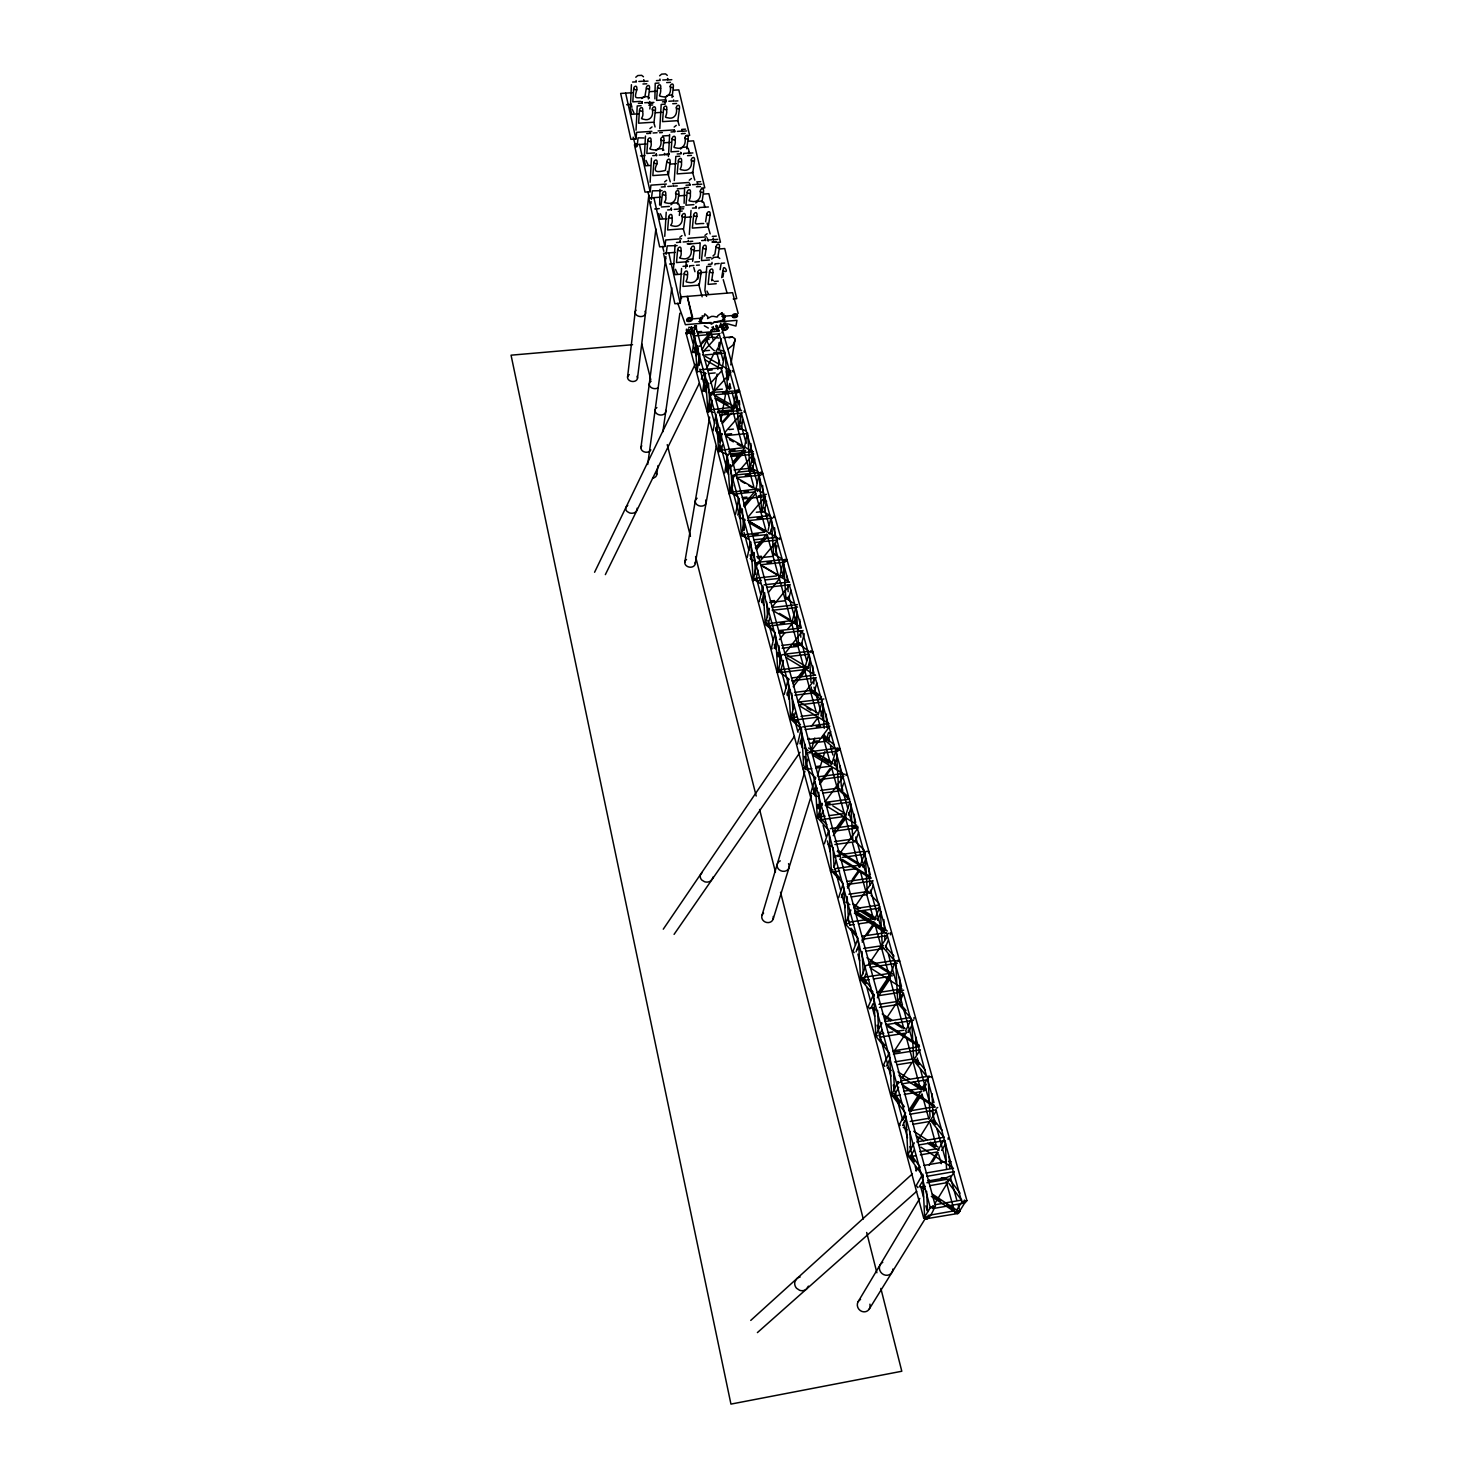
<?xml version="1.0" encoding="UTF-8"?>
<svg xmlns="http://www.w3.org/2000/svg" width="1478" height="1478" viewBox="0 0 1478 1478"><rect width="100%" height="100%" fill="white"/><g stroke="black" fill="none" stroke-linecap="round" stroke-linejoin="round"><path stroke-width="1.5" d="M691.02 328.43L693.607 336.707L694.124 334.601M693.681 333.862C691.796 333.788 695.658 330 690.318 333.178M957.91 1212.736L956.968 1213.493L955.749 1211.849M759.249 601.712L762.851 586.064M721.246 324.55L721.098 325.493L720.617 324.55M693.441 352.521L693.404 351.542M790.619 619.633L778.924 577.03M785.354 655.53L784.929 654.717A2.309 1.182 -15.2 0 0 782.047 654.939A2.309 1.182 -15.2 0 0 781.049 656.638M790.915 590.128L788.55 599.569M788.402 678.901L788.568 680.379M800.559 727.545L801.335 731.684M813.879 692.535L813.639 690.632M649.673 101.465L649.803 102.573M631.42 84.708L630.33 108.947L631.771 114.268L638.293 113.843M664.897 185.489L665.137 186.912M673.654 99.968L673.839 101.243M645.443 136.087L644.205 160.271L645.683 165.776L650.117 165.481M636.759 89.881C638.071 81.586 629.406 89.973 636.759 89.881C634.228 99.137 634.783 98.01 643.743 97.493M679.215 207.807L679.51 209.285M651.447 158.128L650.135 182.274M642.616 111.238C643.928 102.887 635.226 111.367 642.616 111.238C644.371 118.887 638.496 118.166 643.798 119.33C650.468 121.325 653.904 115.302 652.26 109.261M688.249 240.286L688.434 241.616M649.433 89.105C650.763 80.81 642.117 89.197 649.433 89.105L648.343 98.934M659.982 189.387L659.631 205.072M669.645 134.498L668.444 156.52M650.948 141.574C652.278 133.149 643.484 141.74 650.948 141.574C652.666 149.296 646.754 148.391 652.094 149.574C658.708 151.513 662.31 145.638 660.684 139.523M655.382 110.444C656.712 102.093 648.011 110.554 655.382 110.444L654.033 122.194L638.607 123.191L639.494 110.074M666.227 212.259L664.749 236.332M691.649 327.414C694.42 328.615 689.321 338.129 686.272 330.111M660.648 88.421C661.978 80.145 653.331 88.514 660.648 88.421C661.497 95.627 656.897 95.811 661.719 96.55C668.37 98.564 671.696 92.449 670.162 86.481M692.498 331.127L693.921 330.37L693.921 332.679L693.422 330.499M657.026 163.744C658.357 155.245 649.507 163.929 657.026 163.744C652.592 172.834 656.934 172.298 664.989 170.561M663.844 140.724C665.192 132.299 656.398 140.872 663.844 140.724L662.661 150.46M666.67 109.723C668.019 101.391 659.317 109.834 666.67 109.723C667.52 117.002 662.865 117.076 667.705 117.797C674.356 119.773 677.774 113.769 676.259 107.746M675.095 244.72L673.506 268.737L675.113 274.668L681.986 274.132M673.266 87.645C674.615 79.387 665.968 87.738 673.266 87.645L672.065 97.456M665.654 195.207C667.021 186.634 658.079 195.447 665.654 195.207C667.335 203.114 661.35 201.876 666.744 203.04C673.303 204.888 677.183 199.29 675.557 193.045M670.014 162.857C671.363 154.377 662.514 163.042 670.014 162.857L668.536 174.496L652.833 175.586L653.83 162.525M675.224 139.967C676.591 131.56 667.797 140.114 675.224 139.967C676.056 147.32 671.363 147.227 676.24 147.948C682.836 149.869 686.42 144.013 684.905 137.916M681.58 268.479L679.898 292.441L681.543 298.464M679.381 108.91C680.73 100.615 672.047 109.039 679.381 108.91L677.885 120.66L662.514 121.639L663.548 108.541M691.02 210.43L689.302 234.466M685.644 268.146L686.365 261.052L688.563 259.371L692.646 259.038M717.606 327.71L717.514 330.647M633.656 88.717L632.806 101.853L640.473 101.372M671.973 218.227C673.34 209.599 664.343 218.485 671.973 218.227C673.617 226.189 667.613 224.804 673.026 225.986C679.547 227.778 683.538 222.291 681.931 216.01M681.487 162.063C682.854 153.601 674.005 162.247 681.487 162.063C682.3 169.49 677.552 169.268 682.448 169.988C689.044 171.873 692.739 166.109 691.224 159.975M678.771 194.283C680.157 185.711 671.215 194.486 678.771 194.283L677.497 203.909M636.057 130.175L637.221 105.954L641.082 105.714M632.233 92.726L620.649 93.447L630.903 139.32L635.946 138.987L636.649 132.336L651.872 131.357M688.064 139.117C689.432 130.711 680.656 139.265 688.064 139.117L686.753 148.835M700.129 242.798L699.556 258.484M637.11 146.544L638.053 137.86L643.872 137.953M680.933 250.909C682.319 242.189 673.229 251.205 680.933 250.909C682.559 258.964 676.499 257.375 681.949 258.558C688.434 260.294 692.591 254.973 691.002 248.618M646.348 87.941L644.888 96.735M685.182 217.248C686.568 208.638 677.571 217.506 685.182 217.248L683.593 228.757L667.613 229.958L668.721 216.989M690.355 193.452C691.759 184.898 682.818 193.655 690.355 193.452C691.15 200.953 686.365 200.546 691.298 201.267C697.838 203.096 701.699 197.498 700.202 191.29M694.401 161.176C695.787 152.733 686.956 161.361 694.401 161.176L692.794 172.797L677.164 173.887L678.291 160.862M708.738 410.034L734.215 407.115M649.84 108.984L650.579 102.388M647.77 140.373L646.828 153.453L654.625 152.936M687.492 274.816C688.896 266.04 679.732 275.148 687.492 274.816C687.917 281.836 683.427 281.559 688.471 282.372C694.919 284.053 699.205 278.88 697.616 272.469M729.984 493.19L731.776 492.156M657.544 87.257L656.565 100.375L664.195 99.894M696.859 216.379C698.263 207.788 689.265 216.638 696.859 216.379C694.161 226.873 694.568 223.344 703.75 223.511M694.29 249.874C695.695 241.173 686.605 250.17 694.29 249.874L692.609 261.31M870.209 893.377L869.84 892.047M627.559 377.112L648.824 195.17M703.417 192.51C704.821 183.974 695.898 192.713 703.417 192.51L702.013 202.135M646.2 143.994L634.413 144.77L645.018 192.103L650.154 191.734L650.93 185.156L666.393 184.066M650.856 203.65L651.096 201.599M651.355 199.456L652.371 190.865L662.089 190.644M659.798 128.623L661.183 104.439L665.026 104.199L665.636 96.994L667.705 95.313L671.566 95.072L673.358 96.513M700.941 273.744C702.364 264.987 693.219 274.058 700.941 273.744L699.205 285.106L682.965 286.418L684.166 273.541M727.786 388.252L729.024 388.012M786.222 560.846L785.631 559.848M781.252 657.433L778.149 671.991M706.078 248.969C707.5 240.286 698.429 249.246 706.078 248.969L704.969 256.193M710.013 215.418C711.417 206.828 702.438 215.659 710.013 215.418L708.258 226.91L692.369 228.092L693.607 215.141M637.498 378.239L655.881 228.961M805.177 769.262L803.995 767.673M660.999 205.571L662.421 193.987M666.818 161.638L665.451 170.081M672.065 138.766L670.994 151.828L678.753 151.31M712.821 272.802C714.244 264.045 705.117 273.116 712.821 272.802L711.731 280.746M730.871 492.229L754.741 489.292M719.361 247.934C720.802 239.27 711.731 248.212 719.361 247.934L717.846 257.449M831.504 870.745L831.541 869.674M938.585 1149.311L938.752 1150.494M660.684 197.165L648.694 198.015L659.668 246.863L664.897 246.475L665.728 239.972L681.469 238.771M674.282 180.575L675.816 156.465L679.732 156.206M934.429 1206.584C934.65 1209.503 926.263 1224.671 924.859 1216.579M665.58 258.502L665.839 256.488M666.116 254.364L667.225 245.884L677.109 245.588M640.935 447.705L665.71 258.299M874.2 995.267L873.683 994.066M683.52 154.469L683.649 153.416L687.621 153.158M679.344 215.418L680.213 208.952L678.901 204.241L677.053 202.837L673.026 203.114L670.883 204.814M924.914 1090.154L924.489 1088.676L920.979 1090.025M647.697 464.48L671.825 287.767M677.645 249.653L676.481 262.567L688.582 261.624M718.788 338.074C700.849 334.12 707.315 345.298 714.428 350.766M909.044 1156.535L908.323 1153.875M687.141 192.214L685.94 205.202L693.847 204.629M757.364 491.453L757.309 489.883M894.726 1094.736L893.95 1095.955M675.132 252.387L663.511 253.292L674.873 303.747L680.194 303.304L681.118 296.893L732.589 292.681L738.169 313.484M656.712 474.641L658.006 465.607M662.865 431.798L679.862 313.225M905.497 1113.026L891.659 1094.847L897.996 1081.508M689.561 266.834L689.709 265.8L693.847 265.486M698.909 208.62L699.076 207.567L703.103 207.271M965.744 1200.635L963.619 1202.371M894.929 962.991L890.015 974.889M706.761 214.181L705.616 221.718M769.188 534.112L769.207 532.874M881.682 1022.628L881.682 1024.106M697.856 279.046L698.429 275.204M702.789 247.713L701.477 260.608L709.514 259.98M692.461 352.558L694.475 334.767M858.496 941.227L860.602 979.36L873.406 994.712L868.196 1006.832L869.655 1008.772M870.099 1008.55L871.207 1007.479M709.495 271.527L708.147 284.386L716.239 283.721M766.343 623.975L791.044 620.668M860.547 978.99L865.203 967.48M716.073 246.678L714.89 254.179L712.987 255.953M697.173 370.627L699.851 353.815M867.494 893.433L867.364 892.398M714.909 264.839L715.075 263.805L719.176 263.49M699.316 365.306L700.036 360.761M636.094 80.496L636.316 82.047M720.137 269.698L721.172 263.324M702.715 391.467L705.135 374.026M712.692 330.536L713.338 326.527M723.814 323.386L725.513 325.142L725.883 322.943M724.497 323.645L725.661 324.403L724.996 323.294M853.139 950.853L858.108 938.253L846.155 924.84L846.173 922.919M721.707 277.642L722.89 270.456M703.897 389.508L704.6 385.241M722.927 277.033L723.555 273.208M831.523 871.004L843.254 883.493L838.673 897.571M852.806 839.892L850.737 803.478M710.622 393.573L707.74 410.644L708.627 411.697M718.493 346.628L719.232 342.323M709.237 410.219L710.641 409.683A2.106 1.293 -15.5 0 1 711.066 410.588M719.324 349.344L721.135 338.795M710.327 410.921L712.137 400.261M792.818 622.681L793.889 622.035M684.757 562.342L709.662 417.11M711.214 408.02L711.99 403.494M714.336 389.859L717.052 373.971M717.846 369.426L719.398 360.336M722.095 368.835L725.014 352.06M713.153 430.8L716.054 414.302M834.553 763.221A2.328 1.072 -15.3 0 1 834.442 765.013L834.368 763.886M839.208 750.085L838.857 748.847M715.758 431.096L716.497 426.957M822.174 803.348L822.378 804.937M659.945 79.055L660.112 80.496M695.27 563.469L716.294 446.023M720.728 421.23L726.363 389.693M728.377 378.442L729.19 373.934M730.797 364.918L735.12 338.795L732.257 336.91L723.278 337.686M828.844 830.359L817.574 817.722M728.617 387.79L729.726 383.467M718.733 450.79L721.911 433.885M815.062 778.019L815.135 779.035M827.015 738.797L827.662 739.61L824.927 739.314M721.356 451.086L722.465 444.933M814.84 778.758L810.701 793.575M733.162 408.796L736.099 391.688M732.719 410.219L734.307 408.427L735.564 401.72M727.268 455.63L724.811 472.886M726.843 472.221L728.395 464.074M801.464 727.897L797.529 744.081M738.667 427.936L741.032 415.577M741.272 428.232L742.861 419.992M733.07 476.286L729.892 493.172M804.845 767.008L805.528 767.636M731.407 492.507L732.829 491.952A2.162 1.256 -15.4 0 1 733.273 492.821M731.869 489.532L732.7 485.154M786.961 695.085L789.104 687.085M798.896 645.443L798.73 644.02M744.228 448.739L747.055 434.403M793.852 622.922L794.536 621.074M735.564 514.141L738.778 498.086M739.037 510.409L737.799 515.138M788.088 598.387L785.945 598.701M810.923 793.871L812.364 793.464M673.247 186.302L673.247 185.267M750.048 468.932L752.93 454.688M752.708 462.448L753.558 458.309M750.067 469.413L752.542 469.376L754.759 459.048M782.398 576.956L784.448 568.513M741.439 535.239L744.746 519.314M765.364 624.437L775.285 632.676M769.262 608.382L769.207 609.527M743.859 530.196L744.746 525.909M773.733 555.192L773.788 554.102M777.391 538.14L778.703 538.565M755.738 490.253L758.787 475.731M773.77 516.265L773.715 517.355M747.221 557.483L750.602 541.687M753.318 580.17L756.791 563.229M755.886 579.875L758.066 570.12M764.754 496.959L761.964 512.219M764.366 511.296L766.565 501.264M741.42 535.387L738.926 498.64M735.231 340.143L732.922 345.095L727.989 349.067M768.117 530.399L771.091 517.097M770.167 533.447L771.183 529.013M704.322 207.474L704.285 205.738M922.808 1174.142L923.066 1176.082M761.872 602.581L763.867 593.934M776.061 549.945L776.985 545.918M718.992 451.991L719.084 450.55M733.125 371.846L732.275 370.535M765.549 623.661L769.114 608.64M769.724 618.1L768.191 624.529L766.509 624.159M779.756 576.383L783.599 560.31M925.745 1218.352L923.695 1218.149L926.115 1216.8M771.553 647.456L775.211 632.621M934.78 1206.916L930.253 1207.526L935.445 1206.214L695.565 325.585M774.213 648.343L775.784 641.988M697.671 371.976L697.154 370.83M786.111 688.268L781.363 670.679A2.272 1.145 -15.1 0 0 780.938 670.199L778.389 671.511M792.208 621.333L796.051 606.349M780.513 671.696L783.414 660.444M794.85 622.22L796.513 615.79M784.208 694.494L788.051 679.954M801.427 644.39L804.272 633.785M790.859 717.754L794.24 705.412M805.03 667.557L808.669 654.292M800.466 724.608L793.575 718.659L795.275 712.507M810.147 659.594L807.542 668.703A2.272 1.145 -15.5 0 0 807.745 666.8M816.854 682.965L814.47 691.279L821.528 696.84M799.931 743.767L802.277 735.656M958.058 1204.681L959.924 1211.35L958.742 1212.274M818.202 715.056L822.433 700.683M720.599 323.46L966.945 1200.653L964.45 1202.039M805.436 767.285L807.062 766.971A2.346 1.09 -14.9 0 1 807.487 767.433M806.157 764.902L807.875 759.064M820.9 715.962L823.338 707.759M761.983 915.381L804.919 771.183M811.496 749.106L814.766 738.058M826.59 739.388L828.511 732.534M773.123 919.205L811.348 795.478M817.445 775.728L824.909 751.6M828.29 740.626L830.322 734.049M813.362 793.538L815.191 787.608M831.744 763.923L836.437 749.161M817.648 817.316L822.027 803.644M834.497 764.847L836.511 758.528M822.969 810.461L820.438 818.258L826.793 824.576M841.666 789.104L843.642 783.155M824.354 843.809L828.197 832.28M849.684 802.499L845.804 815.191M848.464 815.154L851.162 807.339M710.696 330.702L711.454 329.668A2.051 1.33 -16.3 0 1 714.668 330M833.943 867.216L836.178 860.787M716.867 349.99L717.421 348.734M704.84 390.986L704.138 390.026M855.873 840.151L858.626 832.447M841.388 897.515L843.421 891.936M932.415 1206.972L933.191 1208.542L932.932 1205.605M860.03 865.96L864.944 852.695M865.831 858.94L862.856 866.921L862.505 865.609M846.044 922.826L850.885 909.986M739.831 429.525L738.63 428.638L739.721 427.733M870.487 892.694L873.387 885.248M856.039 951.85L858.533 945.569M874.81 919.242L879.964 906.42M877.673 920.24L881.147 911.686M863.909 979.341A2.476 0.924 -14.7 0 0 864.057 978.14L862.431 978.879M863.54 979.637L866.367 972.82M926.189 1218.759L958.187 1213.438L965.928 1201.041M958.76 1212.921L958.483 1210.962M888.204 940.525L885.525 946.844L894.042 956.1M941.652 1150.383L945.624 1143.732M948.155 1139.409L948.137 1137.857M871.152 1007.848L872.888 1003.821M933.209 1120.028L931.694 1121.008M899.714 1124.056L905.534 1112.916M809.482 738.39L807.672 739.369M876.177 1034.84L881.535 1022.979M879.151 1035.875L881.849 1029.944M897.737 1081.804L897.996 1083.651M908.286 1032.383L908.286 1030.332M900.416 1000.273L902.966 994.712M808.411 1286.137L806.489 1289.075A7.408 6.984 49.2 0 1 799.653 1290.312L796.568 1288.28A6.91 6.522 49.2 0 1 794.998 1281.5L796.919 1278.562A7.408 6.984 49.3 0 1 800.115 1277.029M889.128 975.018L890.421 973.559M889.239 1052.853L883.715 1064.53L884.805 1066.451M886.56 1065.915L890.162 1058.377M905.866 1030.406L910.503 1020.725M754.131 578.859L753.207 579.875L754.408 579.93M798.563 644.888L800.023 643.687M860.953 979.508L861.009 978.03M594.581 572.263L695.159 364.253M702.179 349.75L707.186 339.404M908.527 1032.106L912.259 1024.383M605.352 574.628L699.316 383.264M701.329 379.162L704.341 373.01M706.373 368.909L713.412 354.535M799.543 727.158L790.638 719.121L793.39 718.604M894.523 1095.457L898.642 1087.254M820.678 699.297L811.902 692.332L812.42 691.02M727.712 327.802C725.809 331.552 720.155 327.987 721.67 324.403M723.499 325.844C722.354 329.132 728.469 327.469 725.07 325.511M723.333 326.786L723.536 328.319M846.118 775.544L846.137 774.269M902.615 1125.479L905.46 1120.102M922.05 1088.75L927.297 1078.792M691.316 327.414L688.73 327.34M692.554 330.795L689.487 332.384L686.42 329.151M923.399 1089.619L926.3 1084.15M688.342 328.837L689.524 330.869L690.559 328.91M830.876 764.68L831.8 763.756A2.328 1.072 -15.3 0 1 832.908 763.332M908.508 1153.376L914.309 1142.863M911.261 1155.186L914.198 1149.939M777.834 670.809L779.479 670.033M922.346 1174.918L916.249 1185.485L917.801 1187.61M938.733 1148.942L943.869 1140.166M753.226 579.302L754.242 578.563M919.187 1186.945L922.18 1181.864M858.201 1301.601L919.796 1198.399M852.898 840.372L855.226 841.388M934.687 1203.831L954.363 1171.5M712.008 262.382L712.1 263.878M929.2 1165.311L937.477 1151.898L920.424 1154.872M932.618 1161.985L938.327 1152.729M925.32 1215.84L930.419 1207.581M869.249 1309.065L925.357 1218.445M926.263 1217.503L926.595 1219.165M916.84 1141.958L935.851 1111.585M744.247 412.233L744.099 410.976M903.889 1122.578L906.31 1118.754M911.15 1111.105L922.05 1093.886M903.187 1119.382L905.534 1115.668M909.062 1110.126L920.794 1091.595M910.799 1109.516L918.023 1098.117M845.767 924.193L848.612 923.473M902.134 1077.979L920.314 1049.713M906.106 1032.937L893.488 1052.318L900.065 1051.412M961.347 1202.796L956.211 1210.759M705.412 373.103L705.228 373.842M722.003 332.919L722.058 331.959M874.791 919.963L875.752 919.279M884.842 1020.762L902.855 993.456M877.877 993.05L888.943 976.496M880.888 990.519L890.403 976.274M877.359 997.798L890.125 978.658M929.292 1179.795L927.888 1181.014L945.828 1177.892L950.483 1175.878M868.565 964.487L887.04 937.2M663.271 929.182L794.443 736.303M798.323 730.594L800.91 726.788M888.056 933.763L888.906 933.246M895.446 961.79L882.68 946.862M861.97 940.599L873.258 924.101M857 949.763L859.605 945.957M862.21 942.151L864.815 938.345M867.42 934.539L875.235 923.122M674.079 934.373L800.06 752.284M854.099 907.954L873.036 880.703M847.282 886.615L849.776 883.068M852.252 879.521L858.478 870.653M847.504 888.149L859.143 871.558M839.43 854.044L858.201 827.698M833.204 832.151L844.769 816.096M838.765 826.239L846.026 816.133M833.241 835.698L846.081 817.87M829.454 733.402L830.802 731.573M738.612 472.092L751.508 470.725M825.167 801.741L843.809 776.227M889.202 1052.946L875.881 1036.207L877.747 1035.745M819.606 782.712L830.119 768.449M814.304 791.691L817.02 787.977M819.754 784.282L832.022 767.618M810.683 751.822L829.823 726.234M811.367 726.363L817.87 717.735M913.995 1017.566L914.069 1019.044M905.848 1031.33L906.79 1032.623M838.044 855.633L838.063 856.575M797.898 701.588L816.244 677.645M718.678 451.492L719.768 450.605M793.353 683.15L804.106 669.238M800.522 675.557L804.697 670.144M805.325 669.331L806.36 668.001M787.829 693.662L790.508 690.189M793.206 686.716L805.27 671.067M784.836 653.627L803.034 630.422M779.442 639.586L784.984 632.602M787.737 629.111L791.894 623.864M772.126 606.978L790.176 584.494M768.449 592.401L779.405 578.822M965.781 1202.242L963.213 1202.353M741.476 535.738L743.748 535.128M759.766 561.622L777.687 539.803M809.981 753.226L809.741 752.21M931.953 1077.554L930.863 1076.649L927.482 1077.832M755.406 547.802L766.712 534.131M756.403 548.153L763.202 539.932M750.787 556.504L753.614 553.086M756.44 549.668L767.729 535.978M934.281 1207.803L932.452 1208.394L931.214 1206.713M747.757 517.485L765.512 496.312M743.767 506.16L751.064 497.495M738.834 513.531L741.66 510.169M744.487 506.825L755.812 493.393M743.822 504.552L755.166 491.121M773.622 554.915L774.768 554.028M936.646 1108.112L937.699 1107.484M736.044 474.512L753.669 453.968M924.748 1090.505L923.399 1091.115M726.77 469.117L729.596 465.866M732.404 462.596L743.656 449.571M726.548 470.891L729.448 467.528M733.79 462.503L741.051 454.097M731.665 466.475L745.706 450.18M724.663 432.666L742.141 412.731M722.65 421.655L728.414 415.115M722.391 423.41L731.444 413.138M713.56 391.929L730.908 372.548M704.655 389.767L707.519 386.589M710.364 383.43L721.781 370.738M861.046 980.228A2.476 0.924 -14.7 0 1 860.695 978.658L860.99 978.565M892.047 1094.034L892.028 1095.032M702.734 352.207L719.952 333.381M701.865 342.323L711.712 331.589M699.464 346.351L711.361 333.4M890.477 934.817L890.477 932.84M804.346 667.927L805.048 667.317A2.272 1.145 -15.5 0 1 806.12 666.874M961.827 1201.762L966.945 1200.653M954.862 1212.44L957.245 1211.295M734.732 476.581L734.492 475.343M722.52 324.366L721.356 327.414L720.507 326.065M838.765 789.344L839.91 788.698M702.346 872.26L700.554 874.57A6.06 5.376 14 0 0 701.81 880.057L704.563 881.738A6.503 5.764 14 0 0 710.752 880.87L712.544 878.542A6.06 5.376 14 0 0 712.858 877.138M750.75 1320.408L912.406 1173.865M915.806 1170.779L919.205 1167.694M779.627 539.433L779.7 537.881M867.346 893.1L870.228 892.694M757.401 1332.602L916.674 1191.342M727.786 454.503L727.379 455.464M738.353 392.206L738.169 390.598M933.191 1208.542L964.691 1203L964.432 1200.044M635.78 77.244L637.812 75.544L641.655 75.323L643.466 76.782M893.303 974.87L893.063 973.577L890.144 974.187M659.631 75.803L661.664 74.122L665.506 73.9L667.299 75.36M627.762 505.291L626.099 507.102A5.45 4.323 7.9 0 0 627.134 511.517L629.554 512.921A5.838 4.637 7.9 0 0 635.152 512.349L636.815 510.52A5.45 4.323 8 0 0 637.055 508.247M641.618 98.49L643.669 96.791L647.549 96.55L649.378 98.01M649.914 128.623L652.001 126.942M674.171 127.053L676.259 125.371M655.973 150.664L658.079 148.964L662.033 148.705L663.862 150.128M680.416 149.019L682.522 147.338L686.439 147.061L688.249 148.502L689.561 153.028M664.583 181.942L666.726 180.242M689.265 180.205L691.408 178.524M957.689 1213.66L957.023 1212.514M695.732 203.003L697.893 201.322L701.884 201.026L703.713 202.431L705.061 207.142M679.825 237.293L682.005 235.612M704.932 235.39L707.112 233.709M711.657 259.075L713.856 257.394L717.92 257.061L719.786 258.447M895.04 1094.718L895.225 1093.646M843.772 774.564L844.732 774.102M846.247 814.304L844.806 814.988M687.547 319.802L688.6 319.266A2.494 1.108 -11.1 0 1 691.094 319.063L691.852 319.433A2.716 1.219 -11.1 0 1 691.464 320.689L690.411 321.225M738.557 392.335L738.741 392.224A2.125 1.312 -16.3 0 0 738.501 390.026A2.125 1.312 -16.3 0 0 735.434 391.578M927.63 1217.687L924.711 1217.78M924.748 1090.007L925.875 1088.99L924.507 1088.602M753.891 578.692L753.374 579.062A2.217 1.201 -15.2 0 0 753.207 580.965M793.039 621.185L791.377 622.016M778.352 670.328L777.834 670.569A2.272 1.145 -15.1 0 0 778.296 672.508M947.509 1180.626L948.599 1180.22M730.575 492.045L729.855 492.895L727.416 456.185M712.322 392.705L712.23 393.832M822.581 724.737L824.613 723.795M727.933 387.79L729.966 388.049L729.393 389.49M825.814 736.395L821.75 737.799M860.695 978.658L862.505 978.103M734.196 315.424L733.143 315.959A2.697 1.201 -11.7 0 0 732.7 317.216L733.439 317.585A2.476 1.108 -11.7 0 0 735.896 317.382L736.968 316.846A2.697 1.201 -11.7 0 0 737.411 315.608L736.672 315.22A2.697 1.201 -11.7 0 0 733.938 315.424M728.931 337.815L732.257 336.91M731.444 491.712L729.892 492.248A2.162 1.256 -15.4 0 0 729.522 494.114M766.361 494.336L758.362 495.943M944.109 1162.318L946.493 1161.56L923.99 1165.421M832.594 869.47L831.449 869.914A2.402 1.016 -14.8 0 0 831.32 871.595M916.009 1061.555L914.143 1061.149L926.503 1076.095L918.651 1047.662M892.232 975.942L890.403 975.554M862.819 980.413L860.99 980.025M804.808 767.1L806.397 767.359M957.467 1212.699L954.806 1212.644M893.636 1093.646L890.717 1094.995L892.749 1096.011M899.178 1002.195L900.693 1002.232M805.565 766.842L803.884 767.396A2.346 1.09 -14.9 0 0 803.385 769.059M708.646 409.923L710.087 410.219M709.255 409.424L707.759 409.96A2.106 1.293 -15.5 0 0 708.793 412.14M928.092 1215.452L954.031 1210.87M688.194 331.257L686.734 331.774A2.051 1.33 -15.7 0 0 687.27 334.028M935.574 1204.644L961.827 1200.025M926.724 1176.359L952.811 1171.832M926.891 1182.751L948.34 1179.038M921.108 1187.167L925.394 1186.409M929.68 1185.67L946.844 1182.677M926.059 1173.015L952.146 1168.525M918.392 1141.626L944.276 1137.229M919.039 1144.914L944.941 1140.517M919.796 1151.639L936.83 1148.72M937.643 1150.254L938.585 1150.106M909.764 1156.701L916.157 1155.611M909.173 1110.994L934.89 1106.726M909.82 1114.246L935.537 1109.978M910.226 1121.432L929.256 1118.255M912.961 1124.296L929.902 1121.451M895.631 1095.826L900.305 1095.05M904.277 1094.404L921.551 1091.558M900.989 1080.714L929.403 1076.095M901.617 1083.928L927.925 1079.642M903.649 1091.226L923.085 1088.048M894.578 1061.925L912.665 1059.024M897.46 1064.696L911.021 1062.516M892.823 1050.932L918.171 1046.886M893.433 1054.11L918.799 1050.045M879.318 1034.064L883.807 1033.362M888.296 1032.642L892.786 1031.94M897.294 1031.238L904.019 1030.166M879.927 1037.168L904.628 1033.251M885.655 1021.464L910.633 1017.548M886.264 1024.605L913.533 1020.319M877.747 995.784L902.578 991.96M878.911 1004.319L896.74 1001.567M879.521 1007.386L897.349 1004.615M877.138 992.699L901.968 988.874M897.146 991.202L903.668 990.205M869.378 964.247L894.892 960.404M870.228 967.277L897.405 963.176M864.002 977.272L891.289 973.134L866.939 957.744M864.501 980.32L869.156 979.618M873.443 978.953L889.516 976.515M863.595 948.47L883.622 945.477M866.219 951.167L883.992 948.506M861.896 936.221L886.652 932.563M862.284 939.306L887.04 935.629M849.24 922.161L873.553 918.614M849.628 925.173L854.044 924.526M858.459 923.879L873.923 921.607M854.69 908.601L879.262 905.035M855.078 911.649L879.65 908.083M847.356 884.491L871.78 881.017M848.852 894.227L868.602 891.4M851.42 896.906L866.792 894.707M834.811 868.676L861.249 864.963M860.159 866.976L859.143 866.755L860.104 865.886A2.402 0.998 -15.1 0 1 861.859 865.332M835.181 871.65L839.615 871.022M843.901 870.413L857.222 868.547M846.968 881.479L871.41 878.006M839.707 854.709L864.242 851.291M842.312 857.388L864.63 854.284M834.534 841.592L851.864 839.19M834.904 844.529L854.395 841.832L854.635 840.779M821.158 819.662L844.825 816.466M830.303 828.641L856.612 825.057M853.286 827.015L857.85 826.387M832.871 831.32L856.981 828.013M825.722 802.314L849.665 799.118M825.74 803.81L830.119 803.238M826.11 805.27L850.035 802.055M818.627 817.038L825.094 816.17M829.398 815.579L844.455 813.547M820.641 790.453L837.73 788.18M823.135 793.058L838.1 791.081M807.524 769.17L811.847 768.615M816.022 768.08L830.895 766.14M818.442 776.744L842.238 773.622M818.83 779.682L842.608 776.56M811.607 751.508L837.638 748.164M814.138 754.149L838.008 751.064M815.911 766.62L820.198 766.066M808.521 739.48L819.551 738.076M813.103 741.457L817.482 740.903M809.593 743.36L826.461 741.199M794.48 720.082L817.352 717.218M802.665 726.917L828.271 723.684M816.189 726.677L820.623 726.123M805.159 729.541L828.641 726.566M798.785 704.951L822.101 702.068M796.402 716.959L792.226 718.216M800.984 716.387L817.001 714.391M794.554 692.406L812.734 690.189M810.72 691.852L812.918 691.593M794.905 695.214L813.085 692.997M798.416 702.087L823.948 698.983M781.603 672.379L804.272 669.663M791.543 677.959L814.711 675.15M791.894 680.804L815.08 677.996M785.243 654.107L808.17 651.392M787.903 656.657L808.521 654.218M778.998 669.867L806.286 666.633M781.788 645.443L799.727 643.336M793.464 645.48L799.894 644.722L799.783 642.801M782.121 648.232L797.824 646.366M780.144 623.31L784.633 622.792M769.077 625.988L791.395 623.42M778.832 630.607L801.538 627.965M778.943 632.011L783.266 631.512M779.183 633.415L801.889 630.773M772.624 607.421L797.418 604.613M772.976 610.211L795.515 607.643M770.334 601.047L774.564 600.567M769.687 602.507L785.206 600.752M756.551 578.138L776.449 575.94M756.902 580.854L761.336 580.355M765.715 579.875L779.017 578.397M764.052 584.826L788.716 582.092M766.639 587.339L789.049 584.845M915.547 1059.615L916.748 1059.837M756.773 556.744L761.355 556.245M757.586 558.019L772.92 556.356M757.937 562.287L782.509 559.608M766.99 562.693L771.461 562.194M760.505 564.781L785.095 562.102M754.094 539.803L776.227 537.438M754.445 542.537L776.578 540.172M764.292 532.154L742.861 534.999M753.651 534.648L758.029 534.186M747.221 536.68L766.805 534.611M756.33 512.256L762.944 511.573M748.219 517.854L770.204 515.563L763.405 511.831M757.087 518.298L761.503 517.836M748.552 520.57L772.754 518.039M744.173 491.712L748.496 491.269M733.494 494.132L755.073 491.934M742.326 497.587L746.907 497.107M742.566 498.917L764.422 496.682M734.233 475.103L758.232 472.701M745.263 475.343L749.642 474.9M736.746 477.542L760.727 475.14M730.963 456.462L752.93 454.319M734.012 469.893L748.958 468.415M743.656 447.742L720.026 450.31M730.649 450.328L734.935 449.922M728.691 451.843L743.822 450.365M728.58 454.005L752.764 451.64M730.779 455.132L739.813 454.245M729.005 429.562L733.421 429.137M725.107 434.329L731.592 433.719M727.121 435.474L746.778 433.59M734.307 408.427L732.275 408.612L715.149 398.69M717.661 411.29L732.608 409.886M717.347 412.676L741.235 410.441M723.98 413.378L728.451 412.972M719.712 415.115L741.42 413.083M703.676 390.876L704.951 391.023M715.851 389.767L722.409 389.157M711.842 392.409L737.707 390.82M722.539 392.76L728.931 392.169M715.999 394.681L737.559 392.705M708.553 373.528L715.167 372.936M726.215 371.957L730.631 371.551M700.406 369.74L721.523 367.856M707.574 370.387L712.156 369.98M703.029 350.951L709.514 350.378M713.708 352.854L720.045 352.3M705.135 354.923L724.331 353.242M711.251 322.518L685.404 324.698L677.755 303.23M713.394 322.333L736.949 320.338L735.933 326.065L727.435 323.774M697.08 331.866L701.625 331.478M690.318 333.732L694.974 333.326M697.856 332.975L719.065 331.164M706.595 333.548L710.955 333.16M695.916 335.765L719.25 333.769M632.566 344.707L511.055 355.182L730.945 1404.1L901.802 1371.251L880.851 1288.428M702.272 318.066L692.388 318.897L687.288 296.394L692.628 317.308M721.911 316.421L731.739 315.59M733.236 298.925L736.746 298.648L724.719 248.544L719.509 248.951M945.828 1177.892L941.283 1177.726M699.962 272.691L706.798 272.155M714.244 281.504L718.271 281.171M706.41 257.948L710.973 257.578M669.571 264.026L674.171 263.675M694.826 262.049L699.408 261.698M683.021 266.336L685.921 266.095M696.452 265.264L699.353 265.042M708.331 264.34L711.214 264.1M721.707 263.287L724.589 263.047M710.863 266.151L706.798 266.483L704.895 290.409L706.558 296.413M676.499 242.503L679.381 242.3M683.15 241.967L687.233 241.671M689.856 241.487L692.72 241.265M701.644 240.581L704.507 240.378M712.396 239.732L708.313 240.046L708.165 241.08L707.26 237.958M714.909 239.584L717.772 239.362M687.215 243.796L691.261 243.482M712.211 241.875L716.22 241.579M688.12 244.018L699.445 243.149M712.267 242.17L715.814 241.912M717.015 242.466L720.47 242.207L708.849 193.692L703.731 194.061M694.198 250.909L698.817 250.558M687.88 238.291L706.447 236.868M712.304 236.425L716.313 236.11M654.736 208.952L659.262 208.62M679.566 207.142L684.074 206.828M674.153 209.396L678.199 209.1M667.594 209.95L670.439 209.747M680.804 208.989L683.649 208.767M692.461 208.121L695.307 207.918M705.616 207.16L708.442 206.957M678.236 211.372L682.226 211.077M666.874 218.726L660.13 219.224L658.578 213.497M684.554 217.414L691.261 216.915M751.434 470.817L750.103 469.893M701.385 188.094L704.784 187.854L693.551 140.835L688.526 141.167M678.864 195.853L685.644 195.373M661.387 206.994L669.312 206.421M672.693 183.623L689.062 182.459M696.711 181.923L700.646 181.646M661.313 187.022L664.139 186.819M667.834 186.45L671.843 186.173M674.43 186.08L677.257 185.895M686.014 185.267L688.84 185.064M692.554 184.695L696.563 184.417M699.076 184.344L701.884 184.14M688.563 187.355L684.61 187.651L684.111 203.299M696.471 186.801L700.406 186.524M677.349 188.833L684.037 188.353M687.566 155.67L691.464 155.393M669.7 164.132L676.314 163.688M636.907 143.939L635.004 144.05L633.157 137.177M664.065 142.793L670.735 142.35M640.454 155.892L644.888 155.578M664.86 154.229L669.294 153.934M652.74 155.652L655.53 155.467M659.17 155.079L663.16 154.802M665.728 154.784L668.518 154.599M677.183 154.008L679.972 153.823M690.115 153.121L692.886 152.936M658.061 130.951L674.153 129.898M681.672 129.399L685.552 129.159M653.073 132.983L657.026 132.724M677.386 131.394L681.321 131.136M646.699 133.574L649.47 133.389M659.594 132.724L662.366 132.54M670.975 131.985L673.746 131.801M683.815 131.136L686.568 130.951M681.303 133.741L685.182 133.482M662.606 135.976L669.183 135.551M686.328 135.662L689.653 135.459L678.808 89.881L673.857 90.176M687.861 332.716L686.734 332.495L687.584 333.511M655.382 112.771L661.885 112.346M649.803 91.654L656.361 91.248M638.422 103.349L641.175 103.183M644.722 102.739L648.639 102.499M651.188 102.555L653.941 102.388M662.477 101.853L665.211 101.686M668.813 101.243L672.712 101.003M675.169 101.058L677.903 100.892M626.672 104.698L631.032 104.421M648.509 103.331L652.851 103.072M648.824 105.215L652.685 104.975M672.73 103.719L676.573 103.478M638.847 81.438L642.745 81.216M662.772 79.997L666.633 79.775M632.602 82.047L635.337 81.9M645.276 81.29L648.011 81.124M656.472 80.625L659.206 80.459M669.091 79.849L671.806 79.683M642.948 84.006L646.773 83.784M659.04 83.045L655.216 83.267L654.883 98.878M666.689 82.583L670.495 82.343M958.538 1211.055L959.924 1211.35M927.427 1216.579L928.831 1216.856M899.677 1004.153L897.959 1003.322M804.882 766.768L805.972 767.008M766.38 623.734L767.692 624.159M728.95 387.735L730.058 388.455M898.014 1083.725L896.647 1083.078L901.635 1082.044M717.07 329.04L718.012 327.673L719.01 330.684M708.756 409.776L709.994 410.182M804.771 768.32L803.829 768.191M707.556 339.053L709.052 339.534M713.283 280.358L711.565 279.693M862.395 978.085L863.54 978.898L862.487 977.808M898.014 961.217L897.977 960.478M784.061 562.046L783.174 561.825A2.235 1.219 -15.9 0 1 783.34 560.18A2.235 1.219 -15.9 0 1 786.111 559.441A2.235 1.219 -15.9 0 1 786.906 560.846M948.858 1161.357L951.038 1161.708M797.547 607.144L796.587 606.701M718.4 349.732L723.869 351.117M834.294 869.341L834.719 869.452A2.402 1.016 -14.8 0 1 835.144 869.858L840.539 889.811M698.78 371.347L706.096 373.583M836.363 750.806L835.957 750.676A2.365 1.108 -15.5 0 1 835.532 750.214L855.725 822.452M709.44 410.939L713.357 412.436M756.071 578.6L756.237 578.655A2.217 1.201 -15.2 0 1 756.662 579.505M740.33 428.694L746.187 431.003M837.176 750.565L837.416 750.787M728.229 455.15L720.229 451.159M752.616 468.988L757.808 471.371M750.565 470.337L755.738 472.738M854.192 952.645L853.083 951.204M731.887 493.412L737.781 496.516M711.879 327.211L717.532 330.388M704.304 325.807L708.295 328.042M932.526 1207.397L933.856 1207.526L933.191 1206.325M702.66 354.831L703.602 355.367M705.505 356.457L730.354 370.572M693.145 351.801L694.66 352.669M705.265 359.93L721.301 369.057M713.486 394.626L741.568 410.699M716.608 398.284L728.026 404.824M716.553 430.892L722.336 434.236M725.569 435.992L753.096 451.88M729.522 439.631L733.384 441.867M737.245 444.084L741.106 446.319M736.986 477.93L762.925 493.005M740.811 480.941L744.727 483.232M748.644 485.505L752.561 487.777M747.72 520.404L777.077 537.604M750.418 522.196L766.306 531.507M738.963 516.764L744.912 520.256M748.884 522.584L764.736 531.877M750.196 558.573L753.946 560.809M763.369 566.351L776.541 574.148M760.764 565.224L789.548 582.221M761.632 601.491L762.796 602.174M779.405 613.37L788.956 619.06M772.126 610.081L800.429 626.931M775.414 555.063L780.624 558.167M743.157 536.089L748.33 539.174M786.832 654.957L804.328 665.469M785.871 657.433L815.579 675.261M799.007 701.754L817.611 713.006M806.951 707.888L810.886 710.271M798.97 705.505L829.14 723.777M808.484 748.016L831.153 761.854M817.186 754.667L820.937 756.958M824.687 759.249L831.393 763.332M804.328 748.145L808.096 750.454M813.75 753.909L828.862 763.128M812.438 754.981L843.107 773.696M813.713 794.148L817.537 796.494M832.798 805.879L844.234 812.937M825.223 805.214L855.522 823.893M828.197 844.437L832.096 846.857M837.952 850.497L859.42 863.817M837.232 851.402L858.57 864.648M842.46 859.494L870.413 876.86M839.633 859.124L869.729 877.821M852.658 903.594L860.455 908.471M864.353 910.91L876.048 918.244M862.173 910.928L873.313 917.912M846.007 902.19L849.905 904.628M855.744 908.286L873.276 919.279M855.337 910.965L887.317 931.011M857.203 913.533L883.752 930.179M854.413 913.201L886.375 933.246M871.521 962.049L889.627 973.485M870.468 968.035L901.34 987.563M872.704 1007.848L876.509 1010.287M882.237 1013.926L891.751 1019.986M895.576 1022.425L905.09 1028.503M884.971 1017.086L890.735 1020.762M894.559 1023.201L902.245 1028.097M886.135 1024.032L919.353 1045.242M887.964 1026.637L919.482 1046.775M897.996 1071.846L909.635 1079.328M913.496 1081.822L923.196 1088.048M914.771 1084.076L921.478 1088.399M887.354 1067.873L891.216 1070.368M898.975 1075.356L920.277 1089.064M902.245 1084.704L934.336 1105.378M903.076 1086.699L934.983 1107.281M913.737 1131.243L926.817 1139.741M930.567 1142.161L938.031 1147.02M929.459 1142.919L935.094 1146.577M903.317 1127.4L907.049 1129.82M916.397 1135.898L923.861 1140.757M927.593 1143.178L936.941 1149.256M920.831 1147.094L953.495 1168.359M920.997 1186.649L924.803 1189.143M932.415 1194.15L957.153 1210.371M933.135 1196.108L940.784 1201.115M946.511 1204.884L954.16 1209.891M931.306 1196.386L954.141 1211.369M787.756 599.477L793.15 603.042M754.999 580.06L760.357 583.625M800.429 645.11L807.893 650.542M767.174 625.231L772.735 629.314M772.144 648.842L771.498 647.752M813.454 692.018L818.295 695.842M789.086 679.215L779.534 671.899M874.403 995.766L873.683 994.823M726.289 324.495C730.816 327.469 724.479 333.4 721.818 328.559M726.123 325.456L727.656 328.061M827.883 739.499L834.165 744.838M825.26 740.533L834.627 748.57M664.416 155.042L664.398 153.379M792.873 719.694L796.014 722.428M840.631 789.88L848.058 796.679M839.005 790.139L848.741 799.062M805.769 768.523L815.893 777.964M760.486 472.48L760.874 473.607M854.82 840.964L864.076 849.979M871.022 895.206L879.04 903.483M833.407 871.096L839.8 877.858M758.676 563.192L758.454 563.875M850.958 928.166L856.446 934.318M899.954 1003.525L906.014 1010.49M898.199 1003.654L911.409 1018.878M863.799 978.99L870.745 987.156M862.709 979.896L865.96 983.72M870.246 988.764L873.092 992.126M917.044 1060.132L925.32 1070.09M915.935 1061.075L918.743 1064.456M879.779 1038.942L885.045 1045.463M933.523 1119.456L942.151 1130.282M932.433 1120.435L935.038 1123.723M930.586 1120.472L943.444 1136.73M894.966 1094.533L904.425 1106.763M893.857 1095.494L899.769 1103.161M877.304 918.891L877.729 919.889M950.557 1180.663L960.053 1193.152M948.913 1183.453L961.07 1199.508M911.205 1154.928L920.24 1167.14M900.12 1125.571L899.659 1124.444M910.171 1156.055L914.476 1161.874M908.065 1155.722L922.42 1175.195M838.488 856.409L837.823 855.485M923.177 1177.541L920.461 1171.795M869.877 965.504L869.452 965.116A2.513 0.942 -14.8 0 0 866.053 965.633A2.513 0.942 -14.8 0 0 865.443 967.129M840.021 855.91L839.596 855.485A2.439 1.035 -14.9 0 0 836.289 855.947A2.439 1.035 -14.9 0 0 835.735 857.554M811.902 752.653L811.477 752.191A2.365 1.108 -15.1 0 0 808.263 752.598A2.365 1.108 -15.1 0 0 807.745 754.297M711.934 392.483L712.673 393.684M760.265 563.081L759.84 562.564A2.235 1.238 -15.4 0 0 756.366 563.21A2.235 1.238 -15.4 0 0 757.272 564.984M810.646 651.262L810.979 652.445M778.906 577.362L779.331 577.88A2.217 1.201 -15.7 0 0 779.719 578.027M631.993 108.836L633.914 112.79M716.848 328.8L716.091 326.047M736.506 475.879L736.081 475.325A2.18 1.275 -15.5 0 0 732.7 475.934A2.18 1.275 -15.5 0 0 733.605 477.782M645.941 160.363L647.955 164.575M706.964 291.055L708.516 294.307M713.985 393.185L713.56 392.612A2.125 1.33 -15.7 0 0 710.124 393.37A2.125 1.33 -15.7 0 0 711.694 395.106M660.426 213.811L662.514 218.301M694.327 327.432L694.678 325.991M675.446 269.292L677.626 274.058M899.326 1001.493L899.659 1002.509M634.893 143.643L636.224 147.024M719.139 326.195L719.989 327.525L720.303 324.513M677.94 121.141L679.159 125.427M692.388 171.688L694.789 180.094M707.038 222.975L710.161 233.893M723.241 279.638L726.936 292.552M717.199 326.693L718.419 331.035M719.638 335.395L740.275 409.277M741.494 413.618L788.254 580.965M789.474 585.343L801.076 626.875M802.295 631.254L813.953 672.97M815.801 679.584L834.922 747.997M857.554 829.01L870.376 874.921M872.223 881.479L885.636 929.514M886.855 933.874L901.525 986.343M903.354 992.92L917.432 1043.283M927.833 1080.529L934.004 1102.606M935.851 1109.239L961.772 1201.965M720.691 351.635L723.093 360.299M729.707 384.095L730.908 388.418M732.127 392.742L737.559 412.325M741.272 425.609L746.205 443.326M752.357 465.478L757.29 483.214M764.071 507.582L769.003 525.3M774.546 545.234L783.192 576.235M788.753 596.262L798.028 629.61M801.741 642.967L806.692 660.758M814.045 687.141L823.191 719.989M828.068 737.522L829.287 741.901M830.507 746.279L832.945 755.036M834.165 759.415L836.603 768.246M841.555 785.982L842.793 790.416M844.012 794.85L847.725 808.17M848.963 812.604L850.811 819.255M855.744 837.01L865.609 872.463M870.524 890.125L880.371 925.468M885.895 945.329L887.114 949.744M888.352 954.178L896.333 982.888M899.418 993.937L902.485 1004.985M903.723 1009.419L912.332 1040.364M917.265 1058.045L919.094 1064.677M920.332 1069.093L929.588 1102.348M932.064 1111.234L935.777 1124.592M937.015 1129.044L945.68 1160.175M950.631 1177.984L956.82 1200.228M653.867 122.674L655.068 126.979M667.335 171.263L670.255 181.831M683.39 229.219L685.219 235.778M698.54 283.831L702.124 296.801M710.715 331.054L713.117 339.7M716.109 350.526L719.694 363.514M721.504 369.999L742.713 446.633M743.933 451.067L753.762 486.521M754.981 490.955L766.029 530.824M767.248 535.258L778.296 575.145M791.838 624.067L803.552 666.338M804.161 668.573L816.299 712.396M817.519 716.775L819.939 725.532M822.969 736.487L830.248 762.777M831.467 767.193L851.125 838.192M852.363 842.626L859.124 867.032M860.344 871.447L873.184 917.838M875.013 924.471L889.091 975.277M889.701 977.475L903.779 1028.337M906.845 1039.403L919.704 1085.831M922.161 1094.699L928.941 1119.179M930.161 1123.631L936.331 1145.893M938.789 1154.78L941.264 1163.685M946.179 1181.495L953.587 1208.191M693.792 267.5L694.937 271.712M631.088 104.033L631.956 107.229M691.556 326.638L930.253 1207.526M690.559 334.287L692.905 342.97M694.069 347.312L696.415 355.995M699.925 369.02L706.373 392.889M709.883 405.896L714.668 423.576M715.869 428.029L719.453 441.368M721.264 448.037L728.469 474.697M732.053 488.036L740.46 519.166M744.062 532.505L748.866 550.278M750.067 554.73L751.859 561.4M756.662 579.173L760.782 594.433M761.964 598.793L763.72 605.315M767.839 620.575L773.142 640.177M774.306 644.537L775.488 648.897M787.312 692.665L789.086 699.26M793.243 714.668L797.991 732.257M800.374 741.051L802.148 747.646M804.512 756.44L815.302 796.383M820.105 814.193L821.916 820.881M823.117 825.334L826.128 836.456M827.329 840.908L830.34 852.049M841.721 894.264L845.324 907.566M848.908 920.868L850.109 925.302M851.31 929.736L855.503 945.255M857.887 954.123L859.679 960.774M864.482 978.51L865.683 982.962M866.865 987.396L870.468 1000.717M872.26 1007.368L874.662 1016.254M877.064 1025.141L881.257 1040.678M882.458 1045.112L890.846 1076.206M893.248 1085.074L896.832 1098.339M898.014 1102.736L902.762 1120.287M903.945 1124.684L907.492 1137.857M909.857 1146.632L913.422 1159.805M915.196 1166.382L916.378 1170.779M920.535 1186.132L923.491 1197.106M925.856 1205.882L927.039 1210.279M649.156 196.703L647.9 192.029M663.807 251.315L662.514 246.475M686.014 333.16L923.695 1218.149M641.748 343.912L650.8 379.735M667.243 444.638L690.466 536.403M695.565 556.541L756.2 796.032M759.6 809.464L775.451 872.131M780.55 892.269L863.281 1219.054M866.681 1232.486L876.879 1272.761M723.721 324.292L724.183 325.234L724.22 323.091M838.063 748.866L838.248 749.974M785.114 559.922L785.28 560.938M695.251 327.414L696.249 329.557L696.434 325.622M693.884 327.525L694.882 329.668L695.048 325.733M668.777 252.886L680.194 303.304M653.867 197.646L664.897 246.475M639.494 144.438L650.154 191.734M625.637 93.132L635.946 138.987M716.461 325.807L716.996 327.137L717.126 325.807M882.348 947.213L880.352 909.358M875.881 1036.207L873.683 995.507M811.551 691.759L811.256 686.974M790.638 719.121L788.254 680.508M696.064 325.881L695.99 327.636L695.417 325.862M738.63 428.638L736.229 392.206M697.893 345.797L699.131 363.699M696.6 345.446L697.228 354.572M694.623 335.266L697.099 371.07M719.675 427.807L720.599 441.46M720.894 446.005L721.209 450.55M718.733 433.202L719.324 441.885M716.35 417.092L718.659 451.233M708.405 382.894L710.253 409.979M706.946 380.179L707.26 384.779M708.904 408.944L709.034 410.773L707.87 410.921L705.265 374.525M742.566 533.909L742.695 535.812M727.619 370.738L728.229 379.883M728.672 386.737L728.802 388.585M725.292 354.812L727.527 388.437M730.612 464.665L732.441 492.211M731.056 491.158L731.185 493.042M716.35 325.142L716.664 329.668M717.865 347.829L717.994 349.639M750.916 443.603L752.08 461.838M751.138 467.639L751.267 469.505M747.609 432.888L749.808 467.085M754.131 552.532L755.535 574.499M750.75 542.26L753.17 579.598M739.369 400.575L739.665 405.101M740.386 416.408L740.829 423.188M739.48 422.375L739.776 426.68M742.27 508.838L743.693 530.62M771.276 517.522L773.585 554.619M778.98 645.831L780.088 663.696M778.001 652.315L778.278 656.823M779.054 669.312L779.165 671.252M775.544 635.374L777.779 671.104M762.63 485.449L763.054 492.359M763.479 499.25L763.775 503.85M759.286 474.641L761.613 511.425M766.602 601.86L767.581 617.379M764.643 592.641L764.92 597.112M766.565 622.94L766.676 624.861M762.907 587.062L765.161 622.515M787.22 576.291L787.478 580.688M787.756 585.085L788.144 591.699M787.127 597.223L787.238 599.144M791.857 693.311L792.818 709.071M793.095 713.578L793.372 718.086M783.599 561.585L785.89 598.996M791.894 716.996L792.023 718.955M774.601 527.738L775.137 536.477M775.544 543.017L776.209 553.936M809.408 655.641L810.979 682.485M817.999 804.42L818.258 808.762M815.209 781.677L817.371 818.35M799.764 619.467L800.171 626.118M800.429 630.552L800.836 637.221M805.251 744.413L806.6 767.137M796.402 609.065L798.526 644.574M805.104 766.047L805.233 768.006M801.464 729.245L803.644 765.604M826.239 714.077L826.996 727.619M832.982 847.744L834.109 867.383M826.184 737.818L826.294 739.776M822.803 703.51L824.225 728.34M824.613 735.12L824.872 739.628M829.084 831.024L831.338 870.32M812.826 666.098L813.214 672.823M813.473 677.293L813.861 684.018M818.738 792.393L820.216 817.611M840.169 765.715L841.296 786.204M847.19 896.666L848.538 920.886M836.437 750.51L838.599 789.197M843.624 886.412L845.73 923.842M862.08 951.573L863.3 973.78M854.247 814.23L854.746 823.412M877.562 1010.416L878.505 1028.337M868.935 867.937L869.858 885.433M865.203 853.379L867.309 892.749M895.742 962.566L897.645 1000.366M893.506 1071.07L894.449 1089.138M883.881 919.612L884.454 930.641M884.694 935.057L884.916 939.472M889.497 1053.796L891.604 1094.441M911.723 1019.691L913.57 1057.823M909.857 1131.354L910.762 1149.57M899.529 977.364L900.527 997.373M905.922 1116.204L907.861 1154.928M928.202 1078.626L930.013 1117.091M926.614 1191.286L927.611 1211.96M922.641 1176.026L924.655 1217.355M915.639 1036.854L916.508 1054.812M945.31 1141.737L946.548 1169.116M932.045 1093.683L933.006 1114.043M949.19 1156.905L949.707 1168.322M732.275 408.963L733.051 407.595A2.088 1.293 -16.1 0 1 734.03 407.152M788.531 863.669A6.171 5.395 18 0 1 786.037 870.893A6.171 5.395 18 0 1 777.779 868.085A6.171 5.395 18 0 1 780.292 860.861M773.234 916.489A5.894 5.247 18.6 0 1 769.816 922.327A5.894 5.247 18.6 0 1 762.666 919.87A5.894 5.247 18.6 0 1 763.59 913.164M644.981 311.267A5.21 3.861 8 0 1 643.373 316.015A5.21 3.861 8 0 1 636.722 315.239A5.21 3.861 8 0 1 636.039 310.232M637.018 376.28A5.007 3.806 7.8 0 1 635.097 381.102A5.007 3.806 7.8 0 1 628.483 379.698A5.007 3.806 7.8 0 1 629.277 374.618M892.878 1269.066A7.057 6.503 47.7 0 1 887.262 1275.274A7.057 6.503 47.7 0 1 879.761 1270.249A7.057 6.503 47.7 0 1 882.772 1262.323M869.932 1304.169A6.725 6.226 51.3 0 1 865.849 1311.633A6.725 6.226 51.3 0 1 857.868 1307.587A6.725 6.226 51.3 0 1 860.565 1299.421M895.021 961.716A2.513 0.942 -15.1 0 1 898.291 960.515A2.513 0.942 -15.1 0 1 899.4 961.568M835.735 749.586A2.365 1.108 -15.5 0 1 839.042 748.404A2.365 1.108 -15.5 0 1 839.596 749.974M864.316 852.806A2.439 1.035 -15.3 0 1 867.641 851.291A2.439 1.035 -15.3 0 1 868.436 852.769M862.431 865.277A2.402 0.998 -15.1 0 1 863.226 866.718M690.355 321.243A2.716 1.219 -11.1 0 1 687.639 321.465M686.845 321.077A2.716 1.219 -11.1 0 1 687.233 319.821M658.061 387.864A5.339 4.046 8.4 0 1 651.613 387.79A5.339 4.046 8.4 0 1 649.544 382.95M650.154 382.045A5.339 4.046 8.4 0 1 651.077 381.306M650.856 449.829A5.118 3.991 8.3 0 1 643.761 451.714A5.118 3.991 8.3 0 1 641.803 445.802M665.673 410.404A5.376 4.12 8.6 0 1 660.093 415.022A5.376 4.12 8.6 0 1 655.364 409.258M655.992 408.334A5.376 4.12 8.6 0 1 656.897 407.577M656.195 472.535A5.155 4.046 8.5 0 1 652.592 478.115M705.634 500.081A5.524 4.36 10.1 0 1 703.639 505.661A5.524 4.36 10.1 0 1 696.341 504.072A5.524 4.36 10.1 0 1 697.08 498.234M695.177 562.342A5.302 4.268 10.1 0 1 691.963 567.016A5.302 4.268 10.1 0 1 685.533 564.892A5.302 4.268 10.1 0 1 686.513 559.497M735.083 407.06A2.088 1.293 -16.1 0 1 736.192 407.577M808.411 653.11A2.291 1.164 -15.7 0 1 811.256 651.244A2.291 1.164 -15.7 0 1 812.364 652.925M782.767 575.736A2.217 1.201 -15.7 0 1 782.73 577.233M780.79 575.626A2.217 1.201 -15.7 0 1 781.363 575.515M758.602 474.66A2.18 1.275 -16.1 0 1 759.6 472.831A2.18 1.275 -16.1 0 1 762.352 472.775A2.18 1.275 -16.1 0 1 761.854 474.623M757.346 489.07A2.143 1.256 -15.9 0 1 759.138 489.846M680.139 240.896L680.49 242.41L680.139 240.896M680.711 152.53L681.007 153.971L680.73 152.345M682.263 130.027L682.559 131.45L682.263 130.027M686.679 264.691L687.03 266.206L686.679 264.691M688.563 151.994L688.859 153.435L688.563 151.994M689.561 183.752L689.875 185.212L689.561 183.752M696.046 206.569L696.341 208.065L696.064 206.384M697.487 183.18L697.801 184.658L697.487 183.18M705.246 238.993L705.597 240.489L705.246 238.993M713.301 238.364L713.671 239.879L713.301 238.364M723.389 271.028C730.649 274.187 722.114 261.976 723.389 271.028M641.932 101.76L642.209 103.349L641.932 101.76M643.798 80.034L644.057 81.604L643.798 80.034M650.246 131.93L650.505 133.556L650.265 131.801M656.306 153.989L656.583 155.633L656.306 153.989M665.95 100.264L666.227 101.853L665.987 100.116M667.594 78.593L667.871 80.181L667.631 78.463M674.485 130.36L674.762 131.967L674.522 130.212M671.215 208.195L671.492 209.876L671.215 208.195M699.223 321.52L704.138 323.183L709.107 322.61L711.509 324.144L714.484 322.149L724.904 319.747L722.816 319.23L725.255 317.456L722.945 317.604L724.83 315.498L722.52 316.052L723.887 314.038L721.56 314.629L722.206 312.634L717.68 315.793C718.253 319.137 713.08 314.334 709.736 317.327L707.611 318.601L707.925 316.625L704.784 313.853L704.304 316.089L702.105 315.867L702.844 317.696L700.646 317.53L701.884 319.377L699.556 319.618L701.496 321.04L699.223 321.52M733.845 317.234A2.55 1.663 -17.1 0 0 737.245 314.851A2.55 1.663 -17.1 0 0 733.273 314.408A2.55 1.663 -17.1 0 0 733.845 317.234M688.36 321.059A2.55 1.681 -15.9 0 0 691.722 318.675A2.55 1.681 -15.9 0 0 687.695 318.232A2.55 1.681 -15.9 0 0 688.36 321.059"/></g></svg>
